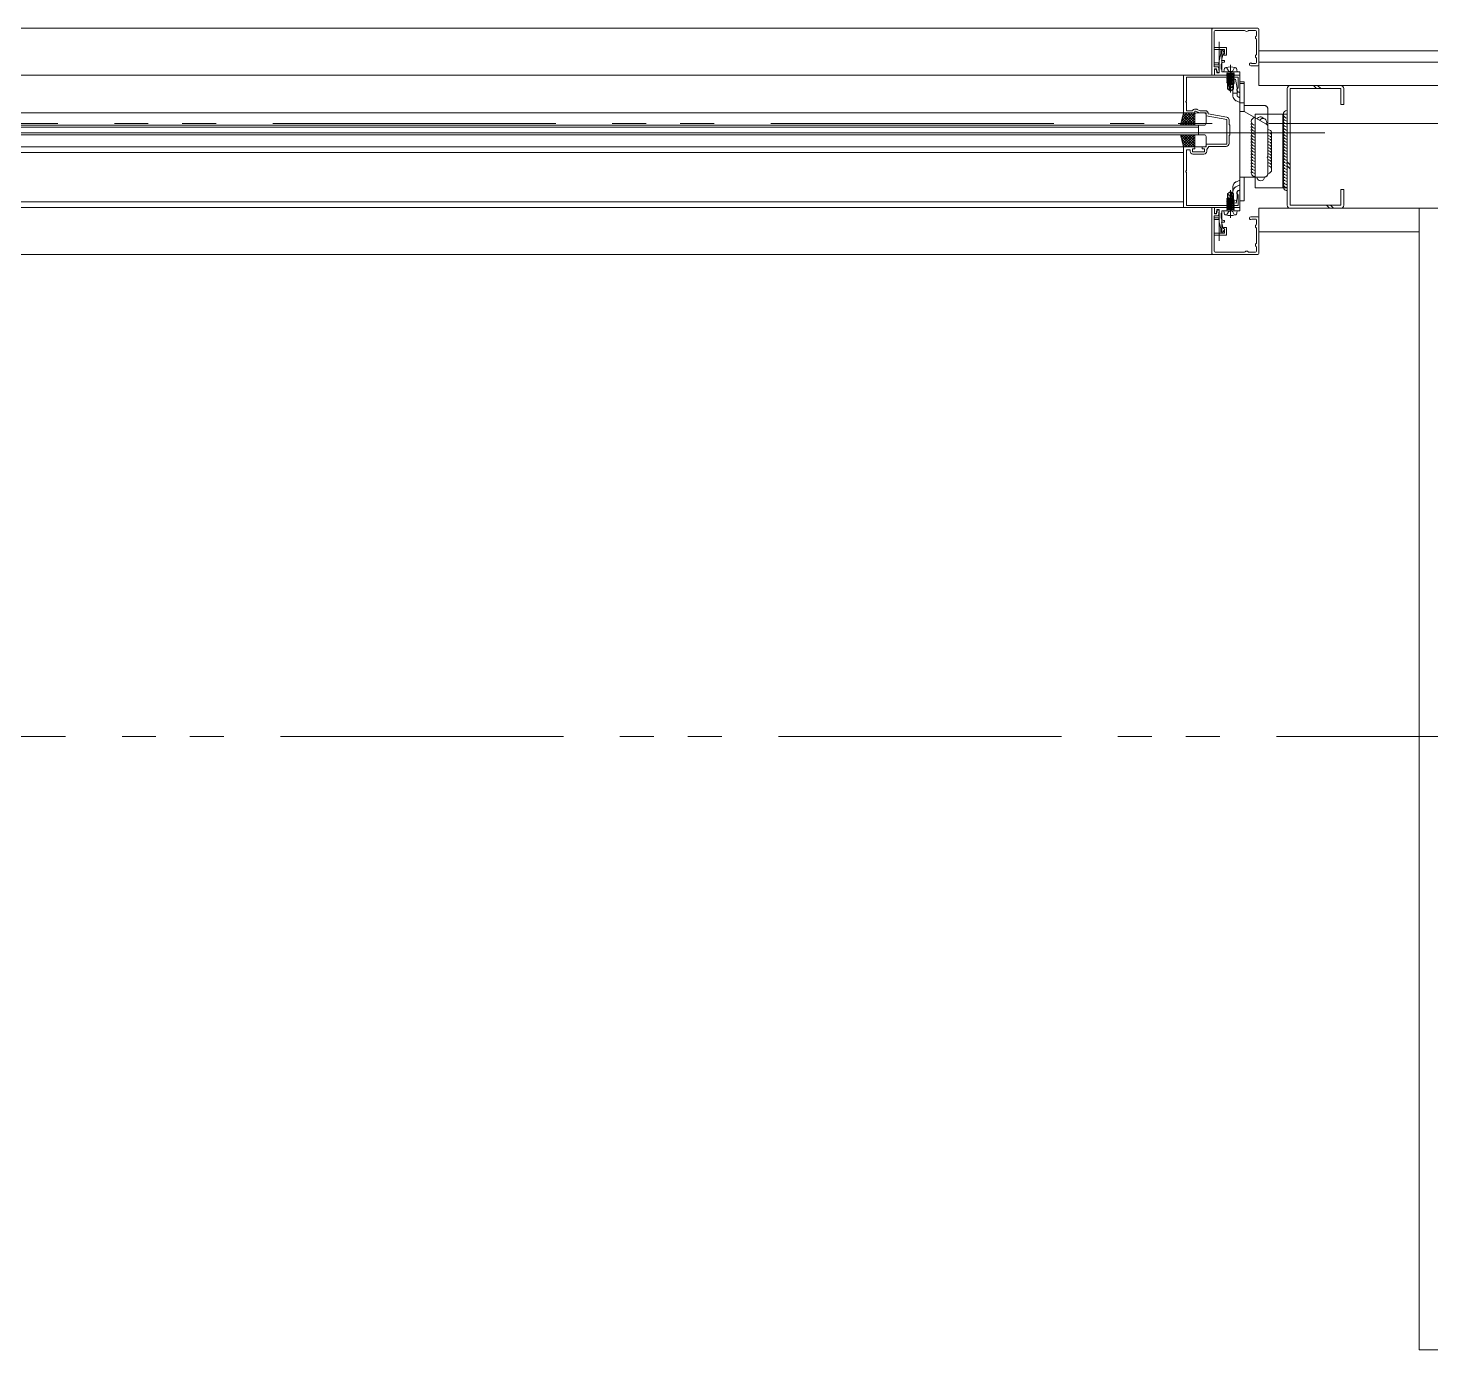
# Model space of a CAD drawing. Units: millimetres at full size. Extents: x -12803 to 120774, y -9413 to 101127.
# Drawn here: x 102212 to 102956, y 11226 to 11927 of the extents above; entities that cross this region are included whole.
import ezdxf

# ---------------------------------------------------------------- set-up
doc = ezdxf.new("R2010")
doc.units = ezdxf.units.MM
doc.header["$LTSCALE"] = 30
for name, pattern in [('CHAIN2', [12, 9, -1, 1, -1]), ('DASHED3', [4, 3, -1]), ('DOUBLE_CHAIN1', [8.8, 5, -1, 0.6, -0.6, 0.6, -1])]:
    doc.linetypes.add(name, pattern=pattern)
doc.layers.add('0-0_NoName', color=7, linetype='Continuous')
for name, color, linetype, lineweight in [('2-0_通芯', 7, 'DOUBLE_CHAIN1', 15), ('2-2_間仕切り芯', 7, 'DOUBLE_CHAIN1', 15), ('2-3_間仕切り', 7, 'Continuous', 15), ('2-A_建具', 7, 'Continuous', 15), ('3-2_AIHO08-壁芯', 7, 'CHAIN2', 15)]:
    doc.layers.add(name, color=color, linetype=linetype, lineweight=lineweight)

# ---------------------------------------------------------------- blocks, each defined once
blk = doc.blocks.new('グループ部品-732')
at = {"layer": '2-0_通芯'}
blk.add_line((74361.66, 11551.41), (120774.36, 11551.41), dxfattribs=at)
at = {"layer": '2-2_間仕切り芯'}
blk.add_line((92573.61, 11876.41), (104734.61, 11876.41), dxfattribs=at)
at = {"layer": '2-3_間仕切り'}
for p, q in [((102864.36, 11914.91), (103650.36, 11914.91)), ((102864.36, 11908.91), (103644.36, 11908.91)), ((102864.36, 11896.41), (103631.86, 11896.41)), ((102864.36, 11831.41), (103566.86, 11831.41)), ((102949.36, 11831.41), (102949.36, 11226.41)), ((102864.36, 11818.91), (102949.36, 11818.91)), ((102949.36, 11226.41), (103566.86, 11226.41))]:
    blk.add_line(p, q, dxfattribs=at)
at = {"layer": '2-A_建具'}
for p, q in [((101309.36, 11926.91), (102839.36, 11926.91)), ((102839.86, 11926.91), (102839.36, 11926.41)), ((102839.36, 11926.41), (102839.36, 11901.91)), ((102863.86, 11926.91), (102839.86, 11926.91)), ((102864.36, 11896.41), (102864.36, 11926.41)), ((102842.76, 11908.41), (102840.76, 11908.41)), ((102844.76, 11903.71), (102844.76, 11914.91)), ((102854.36, 11901.91), (101294.36, 11901.91)), ((102824.36, 11882.11), (102824.36, 11901.91)), ((102840.76, 11907.41), (102842.76, 11907.41)), ((102844.76, 11903.71), (102854.36, 11903.71)), ((102845.86, 11903.71), (102845.95, 11904.83)), ((102847.38, 11903.01), (102851.34, 11903.01)), ((102847.38, 11903.01), (102847.38, 11902.92)), ((102851.34, 11902.22), (102847.38, 11902.92)), ((102847.38, 11902.92), (102847.76, 11902.7)), ((102847.38, 11902.4), (102847.76, 11902.62)), ((102847.38, 11902.4), (102847.38, 11902.22)), ((102851.34, 11901.52), (102847.38, 11902.22)), ((102847.38, 11902.22), (102847.76, 11902)), ((102847.38, 11901.7), (102847.76, 11901.92)), ((102847.38, 11901), (102847.76, 11901.22)), ((102847.38, 11901), (102847.38, 11900.82)), ((102847.38, 11901), (102851.34, 11900.3)), ((102847.38, 11900.82), (102847.76, 11900.6)), ((102851.34, 11900.12), (102847.38, 11900.82)), ((102847.38, 11900.3), (102847.76, 11900.52)), ((102847.38, 11900.3), (102851.34, 11899.6)), ((102847.38, 11900.3), (102847.38, 11900.12)), ((102847.38, 11900.12), (102847.76, 11899.9)), ((102851.34, 11899.42), (102847.38, 11900.12)), ((102847.63, 11903.21), (102847.63, 11903.01)), ((102847.76, 11902.7), (102850.96, 11902)), ((102847.76, 11902.62), (102847.76, 11902.7)), ((102850.96, 11901.92), (102847.76, 11902.62)), ((102847.76, 11902), (102850.96, 11901.3)), ((102847.76, 11901.92), (102847.76, 11902)), ((102847.76, 11901.22), (102847.76, 11901.3)), ((102850.96, 11900.52), (102847.76, 11901.22)), ((102847.76, 11900.6), (102850.96, 11899.9)), ((102847.76, 11900.52), (102847.76, 11900.6)), ((102850.96, 11899.82), (102847.76, 11900.52)), ((102849.36, 11902.55), (102849.36, 11907.46)), ((102849.36, 11900.35), (102849.36, 11901.55)), ((102849.56, 11903.01), (102850.96, 11902.7)), ((102851.34, 11902.92), (102850.96, 11902.7)), ((102850.96, 11902.62), (102850.96, 11902.7)), ((102851.34, 11902.22), (102850.96, 11902)), ((102850.96, 11901.92), (102850.96, 11902)), ((102851.34, 11901.52), (102850.96, 11901.3)), ((102850.96, 11901.22), (102850.96, 11901.3)), ((102851.34, 11900.82), (102850.96, 11900.6)), ((102850.96, 11900.52), (102850.96, 11900.6)), ((102851.34, 11900.3), (102850.96, 11900.52)), ((102851.34, 11900.12), (102850.96, 11899.9)), ((102851.09, 11903.21), (102851.09, 11903.01)), ((102851.34, 11901.7), (102851.34, 11901.52)), ((102851.34, 11900.3), (102851.34, 11900.12)), ((102852.86, 11903.71), (102852.76, 11904.83)), ((102854.36, 11901.91), (102854.36, 11903.71)), ((102860.11, 11906.91), (102863.86, 11906.91)), ((102847.38, 11899.6), (102847.76, 11899.82)), ((102847.38, 11899.6), (102851.34, 11898.9)), ((102847.38, 11899.6), (102847.38, 11899.42)), ((102847.38, 11899.42), (102847.76, 11899.2)), ((102851.34, 11898.72), (102847.38, 11899.42)), ((102847.38, 11898.9), (102847.76, 11899.12)), ((102847.38, 11898.9), (102851.34, 11898.2)), ((102847.38, 11898.9), (102847.38, 11898.72)), ((102847.38, 11898.72), (102847.76, 11898.5)), ((102851.34, 11898.02), (102847.38, 11898.72)), ((102847.38, 11898.2), (102847.76, 11898.42)), ((102847.38, 11898.2), (102848.01, 11898.09)), ((102847.38, 11898.2), (102847.38, 11898.02)), ((102848.01, 11897.91), (102847.38, 11898.02)), ((102847.71, 11897.01), (102848.01, 11897.01)), ((102847.71, 11894.72), (102849.21, 11893.71)), ((102847.76, 11899.9), (102850.96, 11899.2)), ((102847.76, 11899.82), (102847.76, 11899.9)), ((102850.96, 11899.12), (102847.76, 11899.82)), ((102847.76, 11899.2), (102850.96, 11898.5)), ((102847.76, 11899.12), (102847.76, 11899.2)), ((102850.96, 11898.42), (102847.76, 11899.12)), ((102847.76, 11898.5), (102850.96, 11897.8)), ((102847.76, 11898.42), (102847.76, 11898.5)), ((102850.96, 11897.72), (102847.76, 11898.42)), ((102847.76, 11897.01), (102847.76, 11897.8)), ((102848.01, 11894.92), (102849.21, 11894.07)), ((102849.36, 11895.22), (102848.5, 11898.12)), ((102848.53, 11897.99), (102851.34, 11897.5)), ((102851.34, 11897.32), (102848.59, 11897.81)), ((102848.65, 11897.61), (102850.96, 11897.1)), ((102848.82, 11897.01), (102851.01, 11897.01)), ((102849.21, 11894.07), (102849.21, 11893.71)), ((102849.21, 11893.71), (102849.51, 11893.71)), ((102849.36, 11899.35), (102849.36, 11892.78)), ((102849.36, 11895.22), (102849.51, 11893.71)), ((102851.01, 11894.72), (102849.51, 11893.71)), ((102850.06, 11895.61), (102851.01, 11894.8)), ((102850.96, 11899.82), (102850.96, 11899.9)), ((102851.34, 11899.6), (102850.96, 11899.82)), ((102851.34, 11899.42), (102850.96, 11899.2)), ((102850.96, 11899.12), (102850.96, 11899.2)), ((102851.34, 11898.9), (102850.96, 11899.12)), ((102851.34, 11898.72), (102850.96, 11898.5)), ((102850.96, 11898.42), (102850.96, 11898.5)), ((102851.34, 11898.2), (102850.96, 11898.42)), ((102851.34, 11898.02), (102850.96, 11897.8)), ((102850.96, 11897.72), (102850.96, 11897.8)), ((102851.34, 11897.5), (102850.96, 11897.72)), ((102851.34, 11897.32), (102850.96, 11897.1)), ((102850.96, 11897.02), (102850.96, 11897.1)), ((102851.01, 11897.01), (102851.01, 11894.72)), ((102851.34, 11899.6), (102851.34, 11899.42)), ((102851.34, 11898.9), (102851.34, 11898.72)), ((102851.34, 11898.2), (102851.34, 11898.02)), ((102851.34, 11897.5), (102851.34, 11897.32)), ((102853.03, 11894.91), (102853.06, 11894.91)), ((102854.36, 11893.39), (102854.36, 11892.68)), ((102879.36, 11833.01), (102879.36, 11894.81)), ((102880.96, 11896.41), (102907.76, 11896.41)), ((102893.42, 11896.41), (102895.02, 11894.81)), ((102895.55, 11896.41), (102897.15, 11894.81)), ((101318.36, 11881.91), (102830.36, 11881.91)), ((102824.36, 11881.91), (102822.86, 11875.41)), ((102829.11, 11881.91), (102822.93, 11875.73)), ((102827.7, 11881.91), (102823.35, 11877.56)), ((102826.1, 11875.41), (102823.46, 11878.04)), ((102827.51, 11875.41), (102823.73, 11879.19)), ((102826.29, 11881.91), (102823.78, 11879.4)), ((102828.93, 11875.41), (102823.99, 11880.34)), ((102830.36, 11881.74), (102824.03, 11875.41)), ((102824.87, 11881.91), (102824.2, 11881.24)), ((102830.34, 11875.41), (102824.26, 11881.49)), ((102830.36, 11876.81), (102825.26, 11881.91)), ((102830.36, 11880.32), (102825.44, 11875.41)), ((102830.36, 11878.22), (102826.67, 11881.91)), ((102830.36, 11878.91), (102826.86, 11875.41)), ((102830.36, 11879.64), (102828.08, 11881.91)), ((102830.36, 11881.05), (102829.5, 11881.91)), ((102830.2, 11883.91), (102831.33, 11883.91)), ((102830.36, 11875.41), (102830.36, 11882.91)), ((102830.36, 11880.91), (102830.36, 11876.41)), ((102835.36, 11881.91), (102831.36, 11881.91)), ((102836.36, 11876.41), (102836.36, 11880.91)), ((102837.54, 11881.42), (102847.32, 11879.7)), ((102854.36, 11882.61), (102854.36, 11882.91)), ((102879.36, 11881.23), (102879.36, 11842.23)), ((101316.36, 11875.41), (102832.36, 11875.41)), ((101316.36, 11874.41), (102832.36, 11874.41)), ((101316.36, 11871.41), (102832.36, 11871.41)), ((101316.36, 11870.41), (102832.36, 11870.41)), ((102824.36, 11863.91), (102822.86, 11870.41)), ((102823.27, 11875.41), (102822.93, 11875.75)), ((102823.27, 11870.41), (102822.93, 11870.07)), ((102824.68, 11875.41), (102823.2, 11876.9)), ((102824.68, 11870.41), (102823.2, 11868.92)), ((102826.1, 11870.41), (102823.46, 11867.78)), ((102827.51, 11870.41), (102823.73, 11866.63)), ((102828.93, 11870.41), (102823.99, 11865.48)), ((102830.36, 11864.08), (102824.03, 11870.41)), ((102830.34, 11870.41), (102824.26, 11864.33)), ((102830.36, 11865.5), (102825.44, 11870.41)), ((102830.36, 11866.91), (102826.86, 11870.41)), ((102830.36, 11877.5), (102828.27, 11875.41)), ((102830.36, 11868.32), (102828.27, 11870.41)), ((102830.36, 11876.08), (102829.68, 11875.41)), ((102830.36, 11869.74), (102829.68, 11870.41)), ((102830.36, 11870.41), (102830.36, 11862.91)), ((102831.36, 11875.41), (102835.36, 11875.41)), ((102831.36, 11870.41), (102835.36, 11870.41)), ((102832.36, 11870.41), (102832.36, 11875.41)), ((102869.16, 11859.12), (102869.16, 11874.39)), ((101318.36, 11863.91), (102830.36, 11863.91)), ((102829.11, 11863.91), (102822.93, 11870.09)), ((102827.7, 11863.91), (102823.35, 11868.26)), ((102826.29, 11863.91), (102823.78, 11866.42)), ((102824.87, 11863.91), (102824.2, 11864.58)), ((102824.36, 11831.91), (102824.36, 11863.71)), ((102830.36, 11869.01), (102825.26, 11863.91)), ((102830.36, 11867.6), (102826.67, 11863.91)), ((102830.36, 11866.18), (102828.08, 11863.91)), ((102830.36, 11864.77), (102829.5, 11863.91)), ((102830.36, 11864.91), (102830.36, 11869.41)), ((102835.36, 11863.91), (102831.36, 11863.91)), ((102836.36, 11869.41), (102836.36, 11864.91)), ((101324.36, 11860.91), (102824.36, 11860.91)), ((102835.26, 11860.11), (102829.46, 11860.11)), ((102879.36, 11856.03), (102880.96, 11854.43)), ((102879.36, 11853.91), (102880.96, 11852.31)), ((102849.36, 11834.47), (102849.36, 11841.04)), ((102854.36, 11844.21), (102854.36, 11843.91)), ((102909.36, 11841.41), (102909.36, 11833.01)), ((101324.36, 11834.91), (102824.36, 11834.91)), ((102847.38, 11836.5), (102847.76, 11836.72)), ((102847.38, 11836.32), (102847.38, 11836.5)), ((102847.38, 11836.5), (102850.12, 11836.01)), ((102847.38, 11836.32), (102847.76, 11836.1)), ((102850.18, 11835.83), (102847.38, 11836.32)), ((102847.38, 11835.8), (102847.76, 11836.02)), ((102847.38, 11835.62), (102847.38, 11835.8)), ((102847.38, 11835.8), (102851.34, 11835.1)), ((102847.38, 11835.62), (102847.76, 11835.4)), ((102851.34, 11834.92), (102847.38, 11835.62)), ((102847.38, 11835.1), (102847.76, 11835.32)), ((102847.38, 11834.92), (102847.38, 11835.1)), ((102847.38, 11835.1), (102851.34, 11834.4)), ((102847.38, 11834.92), (102847.76, 11834.7)), ((102851.34, 11834.22), (102847.38, 11834.92)), ((102847.38, 11834.4), (102847.76, 11834.62)), ((102847.38, 11834.22), (102847.38, 11834.4)), ((102847.38, 11834.4), (102851.34, 11833.7)), ((102847.38, 11834.22), (102847.76, 11834)), ((102851.34, 11833.52), (102847.38, 11834.22)), ((102847.38, 11833.7), (102847.76, 11833.92)), ((102847.38, 11833.52), (102847.38, 11833.7)), ((102847.38, 11833.7), (102851.34, 11833)), ((102847.38, 11833.52), (102847.76, 11833.3)), ((102851.34, 11832.82), (102847.38, 11833.52)), ((102847.38, 11833), (102847.76, 11833.22)), ((102847.71, 11839.1), (102849.21, 11840.11)), ((102847.71, 11836.81), (102847.71, 11839.1)), ((102848.66, 11838.21), (102847.71, 11839.02)), ((102849.89, 11836.81), (102847.71, 11836.81)), ((102847.76, 11836.8), (102847.76, 11836.72)), ((102850.07, 11836.21), (102847.76, 11836.72)), ((102847.76, 11836.1), (102847.76, 11836.02)), ((102847.76, 11836.1), (102850.96, 11835.4)), ((102850.96, 11835.32), (102847.76, 11836.02)), ((102847.76, 11835.4), (102847.76, 11835.32)), ((102847.76, 11835.4), (102850.96, 11834.7)), ((102850.96, 11834.62), (102847.76, 11835.32)), ((102847.76, 11834.7), (102847.76, 11834.62)), ((102847.76, 11834.7), (102850.96, 11834)), ((102850.96, 11833.92), (102847.76, 11834.62)), ((102847.76, 11834), (102847.76, 11833.92)), ((102847.76, 11834), (102850.96, 11833.3)), ((102850.96, 11833.22), (102847.76, 11833.92)), ((102847.76, 11833.3), (102847.76, 11833.22)), ((102847.76, 11833.3), (102850.96, 11832.6)), ((102849.36, 11838.6), (102849.21, 11840.11)), ((102849.51, 11840.11), (102849.21, 11840.11)), ((102849.36, 11838.6), (102850.22, 11835.7)), ((102849.36, 11833.47), (102849.36, 11832.27)), ((102851.01, 11839.1), (102849.51, 11840.11)), ((102849.51, 11839.75), (102849.51, 11840.11)), ((102850.71, 11838.91), (102849.51, 11839.75)), ((102851.34, 11835.62), (102850.7, 11835.73)), ((102851.01, 11836.81), (102850.71, 11836.81)), ((102850.71, 11835.91), (102851.34, 11835.8)), ((102850.96, 11836.81), (102850.96, 11836.02)), ((102851.34, 11835.62), (102850.96, 11835.4)), ((102850.96, 11835.4), (102850.96, 11835.32)), ((102851.34, 11835.1), (102850.96, 11835.32)), ((102851.34, 11834.92), (102850.96, 11834.7)), ((102850.96, 11834.7), (102850.96, 11834.62)), ((102851.34, 11834.4), (102850.96, 11834.62)), ((102851.34, 11834.22), (102850.96, 11834)), ((102850.96, 11834), (102850.96, 11833.92)), ((102851.34, 11833.7), (102850.96, 11833.92)), ((102851.34, 11833.52), (102850.96, 11833.3)), ((102850.96, 11833.3), (102850.96, 11833.22)), ((102851.34, 11833), (102850.96, 11833.22)), ((102851.34, 11835.62), (102851.34, 11835.8)), ((102851.34, 11834.92), (102851.34, 11835.1)), ((102851.34, 11834.22), (102851.34, 11834.4)), ((102851.34, 11833.52), (102851.34, 11833.7)), ((102853.06, 11838.91), (102853.03, 11838.91)), ((101294.36, 11831.91), (102854.36, 11831.91)), ((102840.76, 11826.41), (102842.76, 11826.41)), ((102854.36, 11830.11), (102844.76, 11830.11)), ((102844.76, 11830.11), (102844.76, 11818.91)), ((102845.86, 11830.11), (102845.95, 11828.99)), ((102847.38, 11832.3), (102847.76, 11832.52)), ((102847.38, 11832.3), (102851.34, 11831.6)), ((102847.38, 11832.12), (102847.38, 11832.3)), ((102847.38, 11831.6), (102847.76, 11831.82)), ((102847.38, 11831.6), (102851.34, 11830.9)), ((102847.38, 11830.9), (102847.76, 11831.12)), ((102851.34, 11830.81), (102847.38, 11830.81)), ((102847.63, 11830.61), (102847.63, 11830.81)), ((102847.76, 11832.6), (102847.76, 11832.52)), ((102850.96, 11831.82), (102847.76, 11832.52)), ((102847.76, 11831.9), (102850.96, 11831.2)), ((102847.76, 11831.9), (102847.76, 11831.82)), ((102850.96, 11831.12), (102847.76, 11831.82)), ((102847.76, 11831.2), (102847.76, 11831.12)), ((102849.16, 11830.81), (102847.76, 11831.12)), ((102849.36, 11831.27), (102849.36, 11826.36)), ((102851.34, 11832.82), (102850.96, 11832.6)), ((102850.96, 11832.6), (102850.96, 11832.52)), ((102851.34, 11832.12), (102850.96, 11831.9)), ((102850.96, 11831.9), (102850.96, 11831.82)), ((102851.34, 11831.6), (102850.96, 11831.82)), ((102851.34, 11831.42), (102850.96, 11831.2)), ((102850.96, 11831.2), (102850.96, 11831.12)), ((102851.34, 11830.9), (102850.96, 11831.12)), ((102851.09, 11830.61), (102851.09, 11830.81)), ((102851.34, 11832.82), (102851.34, 11833)), ((102851.34, 11831.42), (102851.34, 11831.6)), ((102851.34, 11830.81), (102851.34, 11830.9)), ((102852.86, 11830.11), (102852.76, 11828.99)), ((102854.36, 11831.91), (102854.36, 11830.11)), ((102860.11, 11826.91), (102863.86, 11826.91)), ((102864.36, 11831.41), (102864.36, 11807.41)), ((102907.76, 11831.41), (102880.96, 11831.41)), ((102900.26, 11833.01), (102901.86, 11831.41)), ((102902.38, 11833.01), (102903.98, 11831.41)), ((102842.76, 11825.41), (102840.76, 11825.41)), ((101309.36, 11806.91), (102839.36, 11806.91)), ((102863.86, 11806.91), (102839.86, 11806.91))]:
    blk.add_line(p, q, dxfattribs=at)
at = {"layer": '2-A_建具', "linetype": 'DASHED3'}
for p, q in [((102850.56, 11894.91), (102849.77, 11899.38)), ((102850.56, 11891.31), (102850.56, 11894.91)), ((102854.36, 11892.56), (102852.86, 11893.27)), ((102856.66, 11898.41), (102854.36, 11898.41)), ((102854.36, 11835.41), (102854.36, 11898.41)), ((102856.66, 11897.51), (102854.36, 11897.51)), ((102856.66, 11882.76), (102856.66, 11898.41)), ((102850.56, 11892.39), (102852.86, 11892.39)), ((102852.46, 11888.32), (102854.36, 11887.44)), ((102854.36, 11889.98), (102853.43, 11890.41)), ((102856.66, 11887.27), (102854.36, 11887.27)), ((102856.66, 11885.91), (102867.16, 11885.91)), ((102856.66, 11882.76), (102854.36, 11882.76)), ((102868.16, 11876.12), (102856.66, 11882.76)), ((102862.36, 11881.23), (102879.36, 11881.23)), ((102862.36, 11842.23), (102862.36, 11881.23)), ((102869.16, 11883.91), (102869.16, 11874.39)), ((102877.06, 11881.23), (102877.06, 11842.23)), ((102869.16, 11849.91), (102869.16, 11857.7)), ((102850.56, 11842.51), (102850.56, 11839.97)), ((102852.44, 11842.9), (102854.36, 11843.81)), ((102852.46, 11845.5), (102854.36, 11846.38)), ((102854.36, 11841.26), (102853.43, 11840.82)), ((102854.36, 11847.91), (102867.16, 11847.91)), ((102856.66, 11835.41), (102856.66, 11847.91)), ((102879.36, 11842.23), (102862.36, 11842.23)), ((102850.56, 11837.15), (102850.08, 11834.44)), ((102850.08, 11834.44), (102852.34, 11834.04)), ((102850.33, 11835.85), (102852.59, 11835.45)), ((102850.56, 11839.92), (102850.56, 11837.15)), ((102852.86, 11836.95), (102852.34, 11834.04)), ((102852.86, 11839.92), (102852.86, 11836.95)), ((102854.36, 11835.41), (102856.66, 11835.41))]:
    blk.add_line(p, q, dxfattribs=at)
at = {"layer": '2-A_建具'}
for points in [[(102843.25, 11903.85), (102843.03, 11906.41), (102840.76, 11906.41), (102840.76, 11925.11)], [(102841.26, 11925.61), (102856.83, 11925.61), (102857.07, 11925.49)], [(102858.64, 11925.49), (102858.88, 11925.61), (102862.56, 11925.61)], [(102863.06, 11925.11), (102863.06, 11922.93), (102862.94, 11922.7)], [(102840.76, 11915.61), (102846.16, 11915.61), (102846.16, 11913.58), (102845.76, 11913.01), (102845.76, 11912.51), (102847.16, 11912.51), (102847.16, 11916.61), (102840.76, 11916.61)], [(102843.26, 11919.61), (102843.26, 11912.37), (102843.38, 11912.19), (102843.38, 11911.64), (102843.26, 11911.45), (102843.26, 11903.11), (102842.13, 11903.11), (102841.85, 11904.7)], [(102844.26, 11915.11), (102844.26, 11913.35), (102843.26, 11909.61)], [(102845.66, 11909.81), (102844.55, 11909.81), (102845.46, 11913.19), (102846.31, 11913.42), (102845.19, 11915.36), (102844.26, 11915.11)], [(102862.94, 11921.12), (102863.06, 11920.89), (102863.06, 11912.93), (102862.94, 11912.7)], [(102844.76, 11904.91), (102844.46, 11905.21), (102844.46, 11907.61)], [(102862.56, 11908.11), (102860.84, 11908.11), (102860.63, 11908.2)], [(102862.94, 11911.12), (102863.06, 11910.89), (102863.06, 11908.61)], [(102853.36, 11895.21), (102853.36, 11900.91), (102825.96, 11900.91), (102825.96, 11888.37)], [(102840.86, 11901.91), (102840.86, 11905.31), (102841.98, 11905.31), (102842.26, 11903.72)], [(102847.31, 11906.07), (102848.21, 11904.26), (102849.36, 11903.65)], [(102847.38, 11902.4), (102851.34, 11901.7), (102850.96, 11901.92)], [(102847.38, 11901.7), (102851.34, 11901), (102851.34, 11900.82), (102847.38, 11901.52)], [(102847.38, 11901.7), (102847.38, 11901.52), (102847.76, 11901.3), (102850.96, 11900.6)], [(102851.34, 11901), (102850.96, 11901.22), (102847.76, 11901.92)], [(102847.87, 11903.01), (102851.34, 11902.4), (102851.34, 11902.22)], [(102849.81, 11903.71), (102849.63, 11903.59), (102849.08, 11903.59), (102848.9, 11903.71)], [(102851.34, 11902.4), (102850.96, 11902.62), (102849.16, 11903.01)], [(102851.41, 11906.07), (102850.5, 11904.26), (102849.36, 11903.65)], [(102851.34, 11903.01), (102851.34, 11902.92), (102850.84, 11903.01)], [(102854.36, 11901.41), (102854.36, 11892.91), (102853.36, 11892.91), (102852.73, 11894), (102852.73, 11894.61)], [(102847.38, 11898.02), (102847.76, 11897.8), (102848.01, 11897.75)], [(102847.71, 11897.01), (102847.71, 11894.72), (102848.01, 11894.92)], [(102849.21, 11894.07), (102848.01, 11898.06), (102848.01, 11894.92)], [(102849.36, 11895.11), (102850.06, 11895.61), (102850.2, 11897.01)], [(102909.36, 11894.81), (102909.36, 11886.41), (102907.76, 11886.41), (102907.76, 11894.81), (102880.96, 11894.81), (102880.96, 11833.01), (102907.76, 11833.01), (102907.76, 11841.41), (102909.36, 11841.41)], [(102825.96, 11887.45), (102825.96, 11883.11), (102829.16, 11883.11), (102829.33, 11883.41)], [(102830.36, 11862.91), (102829.16, 11862.91), (102829.16, 11861.31), (102835.56, 11861.31), (102835.56, 11862.91), (102834.36, 11862.91), (102834.36, 11863.91), (102836.36, 11863.91), (102836.36, 11865.41), (102847.36, 11865.41), (102847.36, 11878.47)], [(102847.36, 11878.47), (102836.36, 11880.41), (102836.36, 11881.91), (102833, 11881.91), (102830.86, 11882.91), (102830.36, 11882.91)], [(102831.75, 11883.82), (102833.27, 11883.11), (102836.06, 11883.11)], [(102848.56, 11878.22), (102848.56, 11875.81), (102848.96, 11875.41), (102848.96, 11870.41), (102848.56, 11870.01), (102848.56, 11865.71)], [(102847.06, 11864.21), (102837.86, 11864.21), (102836.76, 11862.64), (102836.76, 11861.61)], [(102827.96, 11861.61), (102827.96, 11862.41), (102825.96, 11862.41), (102825.96, 11851.37)], [(102825.96, 11850.45), (102825.96, 11832.91), (102853.36, 11832.91), (102853.36, 11838.61)], [(102852.73, 11839.21), (102852.73, 11839.82), (102853.36, 11840.91), (102854.36, 11840.91), (102854.36, 11832.41)], [(102851.34, 11832.12), (102851.34, 11832.3), (102850.96, 11832.52), (102847.76, 11833.22)], [(102849.36, 11838.71), (102848.66, 11838.21), (102848.52, 11836.81)], [(102849.51, 11839.75), (102850.71, 11835.76), (102850.71, 11838.91)], [(102851.01, 11836.81), (102851.01, 11839.1), (102850.71, 11838.91)], [(102851.34, 11835.8), (102850.96, 11836.02), (102850.71, 11836.07)], [(102839.86, 11806.91), (102839.36, 11807.41), (102839.36, 11831.91)], [(102843.25, 11829.97), (102843.03, 11827.41), (102840.76, 11827.41), (102840.76, 11808.71)], [(102840.86, 11831.91), (102840.86, 11828.51), (102841.98, 11828.51), (102842.26, 11830.1)], [(102843.26, 11814.21), (102843.26, 11821.45), (102843.38, 11821.64), (102843.38, 11822.19), (102843.26, 11822.37), (102843.26, 11830.71), (102842.13, 11830.71), (102841.85, 11829.12)], [(102844.76, 11828.91), (102844.46, 11828.61), (102844.46, 11826.21)], [(102847.31, 11827.75), (102848.21, 11829.56), (102849.36, 11830.17)], [(102851.34, 11832.12), (102847.38, 11832.82), (102847.38, 11833), (102851.34, 11832.3)], [(102847.38, 11832.82), (102847.76, 11832.6), (102850.96, 11831.9)], [(102851.34, 11831.42), (102847.38, 11832.12), (102847.76, 11831.9)], [(102850.84, 11830.81), (102847.38, 11831.42), (102847.38, 11831.6)], [(102847.38, 11831.42), (102847.76, 11831.2), (102849.56, 11830.81)], [(102847.38, 11830.81), (102847.38, 11830.9), (102847.87, 11830.81)], [(102849.81, 11830.11), (102849.63, 11830.23), (102849.08, 11830.23), (102848.9, 11830.11)], [(102851.41, 11827.75), (102850.5, 11829.56), (102849.36, 11830.17)], [(102862.56, 11825.71), (102860.84, 11825.71), (102860.63, 11825.62)], [(102840.76, 11818.21), (102846.16, 11818.21), (102846.16, 11820.24), (102845.76, 11820.81), (102845.76, 11821.31), (102847.16, 11821.31), (102847.16, 11817.21), (102840.76, 11817.21)], [(102844.26, 11818.71), (102844.26, 11820.48), (102843.26, 11824.21)], [(102845.66, 11824.01), (102844.55, 11824.01), (102845.46, 11820.63), (102846.31, 11820.4), (102845.19, 11818.46), (102844.26, 11818.71)], [(102862.94, 11822.7), (102863.06, 11822.93), (102863.06, 11825.21)], [(102862.94, 11812.7), (102863.06, 11812.93), (102863.06, 11820.89), (102862.94, 11821.12)], [(102863.06, 11808.71), (102863.06, 11810.89), (102862.94, 11811.12)], [(102841.26, 11808.21), (102856.83, 11808.21), (102857.07, 11808.33)], [(102858.64, 11808.33), (102858.88, 11808.21), (102862.56, 11808.21)]]:
    blk.add_lwpolyline(points, dxfattribs=at)
at = {"layer": '2-A_建具', "linetype": 'DASHED3'}
blk.add_lwpolyline([(102852.86, 11891.31), (102852.86, 11895.11), (102852.03, 11899.78), (102849.77, 11899.38)], dxfattribs=at)
at = {"layer": '2-A_建具'}
for centre, radius, start, end in [((102841.26, 11925.11), 0.5, 90.00001, 179.99999), ((102857.86, 11926.11), 1, 217.97987, 322.02013), ((102862.56, 11925.11), 0.5, 0.00001, 89.99999), ((102863.56, 11921.91), 1, 127.97987, 232.02013), ((102863.86, 11926.41), 0.5, 0.00001, 89.99999), ((102842.76, 11907.91), 0.5, 269.99999, 90.00001), ((102845.66, 11907.61), 1.2, 90.00001, 179.99999), ((102845.66, 11909.31), 0.5, 269.99999, 90.00001), ((102860.11, 11907.66), 0.75, 45.58467, 269.99998), ((102863.56, 11911.91), 1, 127.97987, 232.02013), ((102862.56, 11908.61), 0.5, 270.00001, 359.99999), ((102841.36, 11904.61), 0.5, 9.99999, 180), ((102842.76, 11903.81), 0.5, 190.00001, 5), ((102847.25, 11904.72), 1.3, 105.88085, 175), ((102849.36, 11897.31), 9, 74.11915, 105.88085), ((102847.13, 11903.21), 0.5, 0, 90), ((102851.59, 11903.21), 0.5, 90, 180), ((102851.46, 11904.72), 1.3, 5, 74.11915), ((102853.86, 11901.41), 0.5, 0, 90), ((102863.86, 11907.41), 0.5, 270.00001, 359.99999), ((102848.25, 11898.06), 0.248, 12.80904, 180), ((102853.03, 11894.61), 0.3, 90, 180), ((102853.06, 11895.21), 0.3, 270, 0), ((102880.96, 11894.81), 1.6, 90, 180), ((102907.76, 11894.81), 1.6, 0, 90), ((102825.96, 11887.91), 0.3, 113.57818, 246.42182), ((102825.76, 11888.37), 0.2, 293.57818, 0), ((102825.76, 11887.45), 0.2, 0, 66.42182), ((102824.56, 11882.11), 0.2, 180, 270), ((102830.2, 11882.91), 1, 90, 150), ((102831.36, 11880.91), 1, 90.0001, 180.0001), ((102831.33, 11882.91), 1, 65, 90), ((102835.36, 11880.91), 1, 0.0001, 90.0001), ((102836.06, 11881.61), 1.5, 352.68721, 90), ((102847.06, 11878.22), 1.5, 0, 80), ((102862.36, 11877.47), 2, 90, 270), ((102865.17, 11877.84), 2, 36.40668, 149.98486), ((102866.56, 11877.04), 2, 329.98486, 149.98486), ((102879.36, 11881.23), 2, 90, 270), ((102879.36, 11879.63), 2, 156.42182, 270), ((102879.36, 11878.03), 2, 156.42182, 270), ((102831.36, 11876.41), 1, 180.0001, 270.0001), ((102831.36, 11869.41), 1, 89.9999, 179.9999), ((102835.36, 11876.41), 1, 270.0001, 0.0001), ((102835.36, 11869.41), 1, 359.9999, 89.9999), ((102862.36, 11875.87), 2, 156.42182, 270), ((102862.36, 11874.27), 2, 156.42182, 270), ((102862.36, 11872.67), 2, 156.42182, 270), ((102862.36, 11871.07), 2, 156.42182, 270), ((102867.16, 11874.39), 2, 0, 60), ((102869.16, 11871.11), 2, 336.42182, 90), ((102869.16, 11869.51), 2, 336.42182, 90), ((102879.36, 11876.43), 2, 156.42182, 270), ((102879.36, 11874.83), 2, 156.42182, 270), ((102879.36, 11873.23), 2, 156.42182, 270), ((102879.36, 11871.63), 2, 156.42182, 270), ((102879.36, 11870.03), 2, 156.42182, 270), ((102824.56, 11863.71), 0.2, 90, 180), ((102831.36, 11864.91), 1, 179.9999, 269.9999), ((102835.36, 11864.91), 1, 269.9999, 359.9999), ((102847.06, 11865.71), 1.5, 270, 0), ((102862.36, 11869.47), 2, 156.42182, 270), ((102862.36, 11867.87), 2, 156.42182, 270), ((102862.36, 11866.27), 2, 156.42182, 270), ((102862.36, 11864.67), 2, 156.42182, 270), ((102862.36, 11863.07), 2, 156.42182, 270), ((102869.16, 11867.91), 2, 336.42182, 90), ((102869.16, 11866.31), 2, 336.42182, 90), ((102869.16, 11864.71), 2, 336.42182, 90), ((102869.16, 11863.11), 2, 336.42182, 90), ((102869.16, 11861.51), 2, 336.42182, 90), ((102879.36, 11868.43), 2, 156.42182, 270), ((102879.36, 11866.83), 2, 156.42182, 270), ((102879.36, 11865.23), 2, 156.42182, 270), ((102879.36, 11863.63), 2, 156.42182, 270), ((102829.46, 11861.61), 1.5, 180, 270), ((102835.26, 11861.61), 1.5, 270, 0), ((102862.36, 11861.47), 2, 156.42182, 270), ((102862.36, 11859.87), 2, 156.42182, 270), ((102862.36, 11858.27), 2, 156.42182, 270), ((102862.36, 11856.67), 2, 156.42182, 270), ((102862.36, 11855.07), 2, 156.42182, 270), ((102869.86, 11858.41), 1, 134.427, 225.573), ((102869.16, 11859.91), 2, 336.42182, 90), ((102869.16, 11858.31), 2, 336.42182, 90), ((102869.16, 11856.71), 2, 336.42182, 90), ((102869.16, 11855.11), 2, 336.42182, 90), ((102869.16, 11853.51), 2, 336.42182, 90), ((102879.36, 11862.03), 2, 156.42182, 270), ((102879.36, 11860.43), 2, 156.42182, 270), ((102879.36, 11858.83), 2, 156.42182, 270), ((102879.36, 11857.23), 2, 156.42182, 270), ((102879.36, 11855.63), 2, 156.42182, 270), ((102825.96, 11850.91), 0.3, 113.57818, 246.42182), ((102825.76, 11851.37), 0.2, 293.57818, 0), ((102825.76, 11850.45), 0.2, 0, 66.42182), ((102862.36, 11853.47), 2, 156.42182, 270), ((102862.36, 11851.87), 2, 156.42182, 270), ((102862.36, 11850.27), 2, 156.42182, 270), ((102869.16, 11851.91), 2, 270, 90), ((102879.36, 11854.03), 2, 156.42182, 270), ((102879.36, 11852.43), 2, 156.42182, 270), ((102879.36, 11850.83), 2, 156.42182, 270), ((102879.36, 11849.23), 2, 156.42182, 270), ((102879.36, 11847.63), 2, 156.42182, 270), ((102865.36, 11847.91), 2, 180, 0), ((102879.36, 11846.03), 2, 156.42182, 270), ((102879.36, 11844.43), 2, 156.42182, 270), ((102879.36, 11842.83), 2, 156.42182, 270), ((102850.46, 11835.76), 0.248, 192.80904, 0), ((102853.03, 11839.21), 0.3, 180, 270), ((102853.06, 11838.61), 0.3, 0, 90), ((102841.36, 11829.21), 0.5, 180, 350.00001), ((102842.76, 11830.01), 0.5, 355, 169.99999), ((102842.76, 11825.91), 0.5, 269.99999, 90.00001), ((102845.66, 11826.21), 1.2, 180.00001, 269.99999), ((102847.25, 11829.1), 1.3, 185, 254.11915), ((102849.36, 11836.51), 9, 254.11915, 285.88085), ((102847.13, 11830.61), 0.5, 270, 0), ((102851.59, 11830.61), 0.5, 180, 270), ((102851.46, 11829.1), 1.3, 285.88085, 355), ((102853.86, 11832.41), 0.5, 270, 0), ((102860.11, 11826.16), 0.75, 90.00002, 314.41533), ((102862.56, 11825.21), 0.5, 0.00001, 89.99999), ((102863.86, 11826.41), 0.5, 0.00001, 89.99999), ((102880.96, 11833.01), 1.6, 180, 270), ((102907.76, 11833.01), 1.6, 270.00191, 0), ((102845.66, 11824.51), 0.5, 269.99999, 90.00001), ((102863.56, 11821.91), 1, 127.97987, 232.02013), ((102863.56, 11811.91), 1, 127.97987, 232.02013), ((102841.26, 11808.71), 0.5, 180.00001, 269.99999), ((102857.86, 11807.71), 1, 37.97987, 142.02013), ((102862.56, 11808.71), 0.5, 270.00001, 359.99999), ((102863.86, 11807.41), 0.5, 270.00001, 359.99999)]:
    blk.add_arc(centre, radius, start, end, dxfattribs=at)
at = {"layer": '2-A_建具', "linetype": 'DASHED3'}
for centre, radius, start, end in [((102853.86, 11891.31), 3.3, 180, 245), ((102853.86, 11891.31), 1, 180, 245), ((102867.16, 11883.91), 2, 0, 90), ((102867.16, 11849.91), 2, 270, 0), ((102853.86, 11842.51), 3.3, 115, 180), ((102853.86, 11839.92), 3.3, 115.33088, 180), ((102853.86, 11839.92), 1, 115.33088, 180)]:
    blk.add_arc(centre, radius, start, end, dxfattribs=at)
at = {"layer": '3-2_AIHO08-壁芯'}
blk.add_line((93074.36, 11871.41), (102899.36, 11871.41), dxfattribs=at)
blk = doc.blocks.new('グループ部品-763')
at = {"layer": '3-2_AIHO08-壁芯'}
blk.add_line((93074.36, 11871.41), (102899.36, 11871.41), dxfattribs=at)

msp = doc.modelspace()

# ---------------------------------------------------------------- block references
at = {"layer": '0-0_NoName'}
for name in ['グループ部品-732', 'グループ部品-763']:
    msp.add_blockref(name, (0, 0), dxfattribs=at)

doc.saveas('drawing.dxf')
